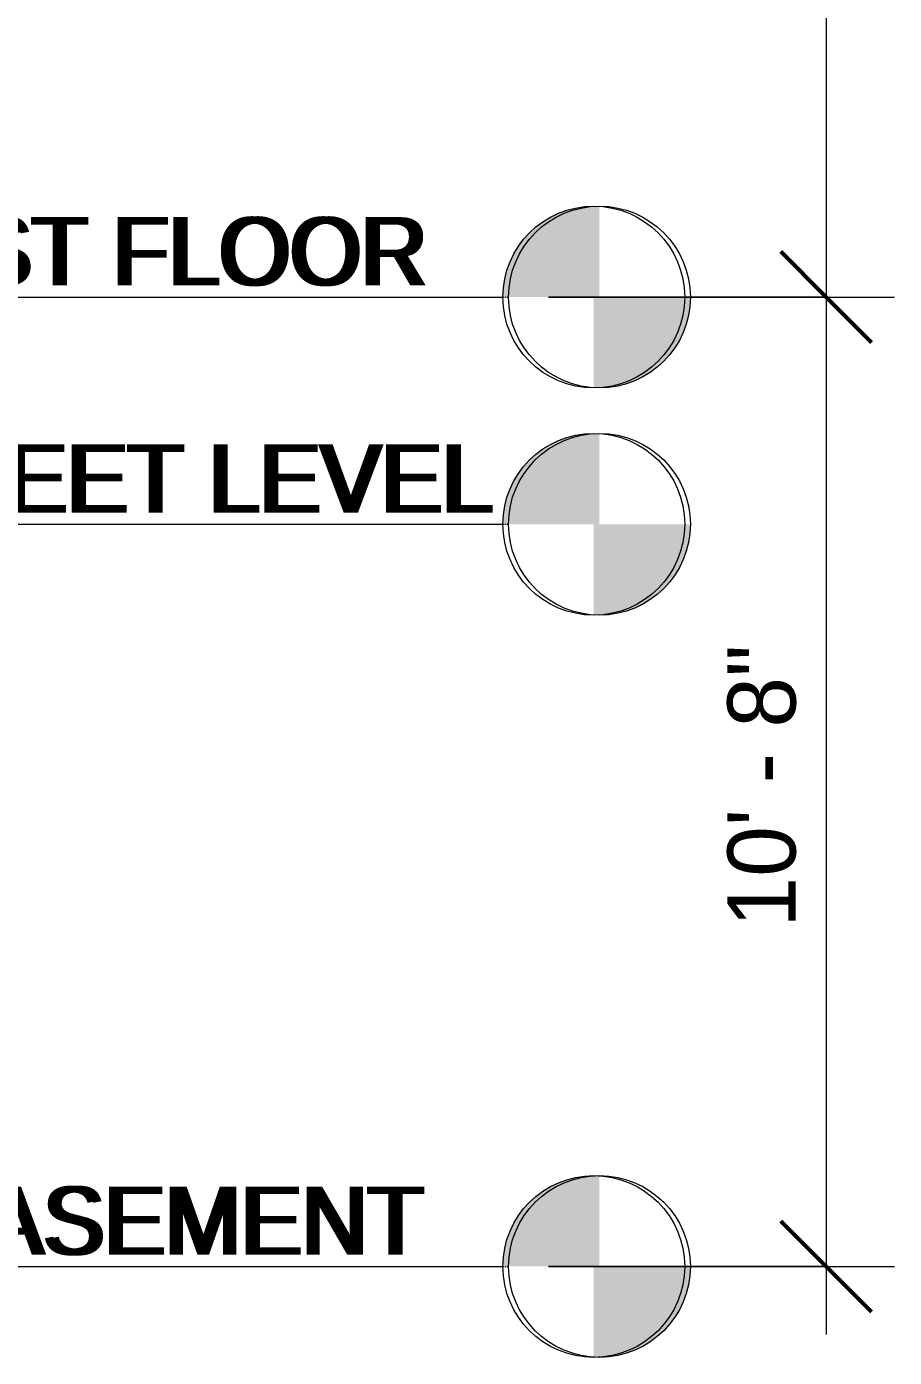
# Model space of a CAD drawing. Header units: inches. Extents: x 9609 to 15463, y -232 to 527.
# Drawn here: x 12494.9 to 12609.4, y -140 to 35.7 of the extents above; entities that cross this region are included whole.
import ezdxf

# ---------------------------------------------------------------- set-up
doc = ezdxf.new("R2010")
doc.units = ezdxf.units.IN
doc.header["$MEASUREMENT"] = 0
doc.linetypes.add('Grid Line 1_2_', pattern=[0.875, 0.5, -0.125, 0.125, -0.125])
for name, color, linetype, lineweight in [('0-1', 7, 'Continuous', 5), ('0-2', 254, 'Continuous', 5), ('0-5', 165, 'Continuous', 5), ('A-ANNO-DIMS', 211, 'Continuous', 9), ('A-ANNO-DIMS-96', 211, 'Continuous', 9), ('A-FLOR-LEVL', 51, 'Continuous', 9), ('A-FLOR-LEVL-1', 51, 'Grid Line 1_2_', 9), ('A-FLOR-LEVL-2', 9, 'Continuous', 9), ('A-FLOR-LEVL-3', 147, 'Continuous', 9)]:
    doc.layers.add(name, color=color, linetype=linetype, lineweight=lineweight)
doc.styles.add('Century Gothic', font='ufonts.com_century-gothic.ttf', dxfattribs={"height": 9})
doc.dimstyles.new('OD__1_8__Tol__', dxfattribs={"dimscale": 12, "dimtxt": 9.397514, "dimasz": 1, "dimexe": 0.75, "dimexo": 0.5, "dimgap": 0.125, "dimtad": 1, "dimdec": 3, "dimrnd": 0.125, "dimzin": 3, "dimdsep": 46, "dimlunit": 4, "dimtxsty": 'Century Gothic', "dimblk1": 'OBLIQUE', "dimblk2": 'OBLIQUE', "dimsah": 1, "dimcen": 0.09, "dimdle": 0.75, "dimazin": 0, "dimtfac": 1, "dimtdec": 4, "dimtix": 1, "dimtmove": 0, "dimatfit": 3, "dimfxl": 1, "dimtvp": 1, "dimtfill": 1, "dimfrac": 2, "dimtolj": 1, "dimtzin": 0, "dimarcsym": 2})

# ---------------------------------------------------------------- blocks, each defined once
blk = doc.blocks.new('Level - Level Head - Circle-V169-BUILDING SECTION - EAST_WEST - LOOKING NORTH')
at = {"layer": 'A-FLOR-LEVL'}
h = blk.add_hatch(color=256, dxfattribs=at)
edge = h.paths.add_edge_path(flags=0)
edge.add_line((12570.48, 0), (12558.48, 0))
edge.add_arc((12570.48, 0), 12, 90, 180, ccw=False)
edge.add_line((12570.48, 12), (12570.48, 0))
h = blk.add_hatch(color=256, dxfattribs=at)
edge = h.paths.add_edge_path(flags=0)
edge.add_line((12570.48, -12), (12570.48, 0))
edge.add_line((12570.48, 0), (12582.48, 0))
edge.add_arc((12570.48, 0), 12, 270, 360, ccw=False)
at = {"layer": 'A-FLOR-LEVL-2'}
blk.add_circle((12570.48, 0), 12, dxfattribs=at)
blk = doc.blocks.new('CTR - 2nd Phase_rvt-1-BUILDING SECTION - EAST_WEST - LOOKING NORTH')
at = {"layer": 'A-FLOR-LEVL-1'}
for p, q in [((9609.49, 0), (12558.48, 0)), ((9609.49, -30), (12558.48, -30)), ((9609.49, -128), (12558.48, -128))]:
    blk.add_line(p, q, dxfattribs=at)
at = {"layer": '0-2'}
for p in [(0, 0), (0, -30), (0, -128)]:
    blk.add_blockref('Level - Level Head - Circle-V169-BUILDING SECTION - EAST_WEST - LOOKING NORTH', p, dxfattribs=at)
at = {"layer": 'A-FLOR-LEVL', "char_height": 9, "attachment_point": 1, "style": 'Century Gothic'}
for s, insert, width in [('0\' - 0" - 1ST FLOOR', (12439.87, 10.55), 129.987), ('-2\' - 6" - STREET LEVEL', (12423.12, -19.45), 150.288), ('-10\' - 8" - BASEMENT', (12429.36, -117.45), 142.713)]:
    blk.add_mtext(s, dxfattribs=dict(at, insert=insert, width=width))
blk = doc.blocks.new('Level - Level Head - Circle-V170-BUILDING SECTION - EAST_WEST - LOOKING NORTH')
at = {"layer": 'A-FLOR-LEVL'}
h = blk.add_hatch(color=256, dxfattribs=at)
edge = h.paths.add_edge_path(flags=0)
edge.add_line((12570.48, 0), (12558.48, 0))
edge.add_arc((12570.48, 0), 12, 90, 180, ccw=False)
edge.add_line((12570.48, 12), (12570.48, 0))
h = blk.add_hatch(color=256, dxfattribs=at)
edge = h.paths.add_edge_path(flags=0)
edge.add_line((12570.48, -12), (12570.48, 0))
edge.add_line((12570.48, 0), (12582.48, 0))
edge.add_arc((12570.48, 0), 12, 270, 360, ccw=False)
at = {"layer": 'A-FLOR-LEVL-3'}
blk.add_circle((12570.48, 0), 12, dxfattribs=at)
blk = doc.blocks.new('CTR  - Topography_rvt-1-BUILDING SECTION - EAST_WEST - LOOKING NORTH')
at = {"layer": 'A-FLOR-LEVL-1'}
for p, q in [((9609.49, 0), (12558.48, 0)), ((9609.49, -128), (12558.48, -128))]:
    blk.add_line(p, q, dxfattribs=at)
at = {"layer": '0-5'}
for p in [(0, 0), (0, -128)]:
    blk.add_blockref('Level - Level Head - Circle-V170-BUILDING SECTION - EAST_WEST - LOOKING NORTH', p, dxfattribs=at)
at = {"layer": 'A-FLOR-LEVL', "char_height": 9, "attachment_point": 1, "style": 'Century Gothic'}
for s, insert, width in [('0\' - 0" - 1ST FLOOR', (12439.87, 10.55), 129.987), ('-10\' - 8" - BASEMENT', (12429.36, -117.45), 142.713)]:
    blk.add_mtext(s, dxfattribs=dict(at, insert=insert, width=width))
blk = doc.blocks.new('CTR - 1st Phase - Common Walls_rvt-1-BUILDING SECTION - EAST_WEST - LOOKING NORTH')
at = {"layer": 'A-FLOR-LEVL-1'}
for p, q in [((9609.49, 0), (12558.48, 0)), ((9609.49, -30), (12558.48, -30)), ((9609.49, -128), (12558.48, -128))]:
    blk.add_line(p, q, dxfattribs=at)
at = {"layer": '0-5'}
for p in [(0, 0), (0, -30), (0, -128)]:
    blk.add_blockref('Level - Level Head - Circle-V170-BUILDING SECTION - EAST_WEST - LOOKING NORTH', p, dxfattribs=at)
at = {"layer": 'A-FLOR-LEVL', "char_height": 9, "attachment_point": 1, "style": 'Century Gothic'}
for s, insert, width in [('0\' - 0" - 1ST FLOOR', (12439.87, 10.55), 129.987), ('-2\' - 6" - STREET LEVEL', (12423.12, -19.45), 150.288), ('-10\' - 8" - BASEMENT', (12429.36, -117.45), 142.713)]:
    blk.add_mtext(s, dxfattribs=dict(at, insert=insert, width=width))
blk = doc.blocks.new('Level - Level Head - Circle-50818-BUILDING SECTION - EAST_WEST - LOOKING NORTH')
at = {"layer": 'A-FLOR-LEVL'}
h = blk.add_hatch(color=256, dxfattribs=at)
edge = h.paths.add_edge_path(flags=0)
edge.add_line((12569.73, 0), (12557.73, 0))
edge.add_arc((12569.73, 0), 12, 90, 180, ccw=False)
edge.add_line((12569.73, 12), (12569.73, 0))
h = blk.add_hatch(color=256, dxfattribs=at)
edge = h.paths.add_edge_path(flags=0)
edge.add_line((12569.73, -12), (12569.73, 0))
edge.add_line((12569.73, 0), (12581.73, 0))
edge.add_arc((12569.73, 0), 12, 270, 360, ccw=False)
blk.add_circle((12569.73, 0), 12, dxfattribs=at)
blk = doc.blocks.new('DIMBLOCK12-BUILDING SECTION - EAST_WEST - LOOKING NORTH')
at = {"layer": 'A-ANNO-DIMS-96', "lineweight": 50}
for p, q in [((12600.41, 136), (12594.41, 142)), ((12600.41, 136), (12606.41, 130)), ((12600.41, 0), (12594.41, 6)), ((12600.41, 0), (12606.41, -6))]:
    blk.add_line(p, q, dxfattribs=at)
at = {"layer": 'A-ANNO-DIMS-96'}
for p, q in [((12563.73, 136), (12609.41, 136)), ((12600.41, 136), (12563.73, 136)), ((12600.41, 136), (12600.41, 0)), ((12563.73, 0), (12609.41, 0)), ((12600.41, 0), (12563.73, 0))]:
    blk.add_line(p, q, dxfattribs=at)
at = {"layer": 'A-ANNO-DIMS-96', "color": 0, "insert": (12587.37, 48.76), "char_height": 9, "width": 46.1821, "attachment_point": 1, "rotation": 90, "line_spacing_factor": 0.984502, "style": 'Century Gothic', "bg_fill": 3, "box_fill_scale": 1.25, "bg_fill_color": 256, "bg_fill_true_color": 13158600, "bg_fill_transparency": 0}
blk.add_mtext('11\' - 4"', dxfattribs=at)
blk = doc.blocks.new('_Oblique')
at = {"color": 0, "linetype": 'ByBlock', "lineweight": -2}
blk.add_line((-0.5, -0.5), (0.5, 0.5), dxfattribs=at)
blk = doc.blocks.new('DIMBLOCK13-BUILDING SECTION - EAST_WEST - LOOKING NORTH')
at = {"layer": 'A-ANNO-DIMS-96', "lineweight": 50}
for p, q in [((12600.41, 0), (12594.41, 6)), ((12600.41, 0), (12606.41, -6)), ((12600.41, -128), (12594.41, -122)), ((12600.41, -128), (12606.41, -134))]:
    blk.add_line(p, q, dxfattribs=at)
at = {"layer": 'A-ANNO-DIMS-96'}
for p, q in [((12563.73, 0), (12609.41, 0)), ((12600.41, 0), (12563.73, 0)), ((12600.41, 0), (12600.41, -137)), ((12563.73, -128), (12609.41, -128)), ((12600.41, -128), (12563.73, -128))]:
    blk.add_line(p, q, dxfattribs=at)
at = {"layer": 'A-ANNO-DIMS-96', "color": 0, "insert": (12587.37, -83.24), "char_height": 9, "width": 46.1821, "attachment_point": 1, "rotation": 90, "line_spacing_factor": 0.984502, "style": 'Century Gothic', "bg_fill": 3, "box_fill_scale": 1.25, "bg_fill_color": 256, "bg_fill_true_color": 13158600, "bg_fill_transparency": 0}
blk.add_mtext('10\' - 8"', dxfattribs=at)

msp = doc.modelspace()

# ---------------------------------------------------------------- linework, layer by layer
at = {"layer": 'A-FLOR-LEVL-1'}
for p, q in [((9610.2403, 0), (12557.7313, 0)), ((9610.2403, -30), (12557.7313, -30)), ((9610.2403, -128), (12557.7313, -128))]:
    msp.add_line(p, q, dxfattribs=at)

# ---------------------------------------------------------------- block references
at = {"layer": '0-1'}
for name in ['CTR - 2nd Phase_rvt-1-BUILDING SECTION - EAST_WEST - LOOKING NORTH', 'CTR - 1st Phase - Common Walls_rvt-1-BUILDING SECTION - EAST_WEST - LOOKING NORTH', 'CTR  - Topography_rvt-1-BUILDING SECTION - EAST_WEST - LOOKING NORTH']:
    msp.add_blockref(name, (0, 0), dxfattribs=at)
at = {"layer": 'A-FLOR-LEVL'}
for p in [(0, 0), (0, -30), (0, -128)]:
    msp.add_blockref('Level - Level Head - Circle-50818-BUILDING SECTION - EAST_WEST - LOOKING NORTH', p, dxfattribs=at)

# ---------------------------------------------------------------- texts
at = {"layer": 'A-FLOR-LEVL', "char_height": 9, "attachment_point": 1, "style": 'Century Gothic'}
for s, insert, width in [('0\' - 0" - 1ST FLOOR', (12439.1181, 10.5508), 129.987), ('-2\' - 6" - STREET LEVEL', (12422.3748, -19.4492), 150.288), ('-10\' - 8" - BASEMENT', (12428.611, -117.4492), 142.713)]:
    msp.add_mtext(s, dxfattribs=dict(at, insert=insert, width=width))

# ---------------------------------------------------------------- next in the draw order: dimensions: what is measured, and where the dimension line sits
at = {"layer": 'A-ANNO-DIMS'}
dim = msp.add_linear_dim(base=(12600.41, 0), p1=(12557.7313, 136), p2=(12557.7313, 0), angle=90, dimstyle='OD__1_8__Tol__', override={"dimpost": '<>', "dimfxl": 136}, dxfattribs=at)
dim.commit()
dim.dimension.update_dxf_attribs({"geometry": 'DIMBLOCK12-BUILDING SECTION - EAST_WEST - LOOKING NORTH', "text_midpoint": (12594.2968, 68)})

# ---------------------------------------------------------------- next in the draw order: dimensions: what is measured, and where the dimension line sits
dim = msp.add_linear_dim(base=(12600.41, -128), p1=(12557.7313, 0), p2=(12557.7313, -128), angle=90, dimstyle='OD__1_8__Tol__', override={"dimpost": '<>', "dimfxl": 128}, dxfattribs=at)
dim.commit()
dim.dimension.update_dxf_attribs({"geometry": 'DIMBLOCK13-BUILDING SECTION - EAST_WEST - LOOKING NORTH', "text_midpoint": (12594.1836, -64)})

doc.saveas('drawing.dxf')
